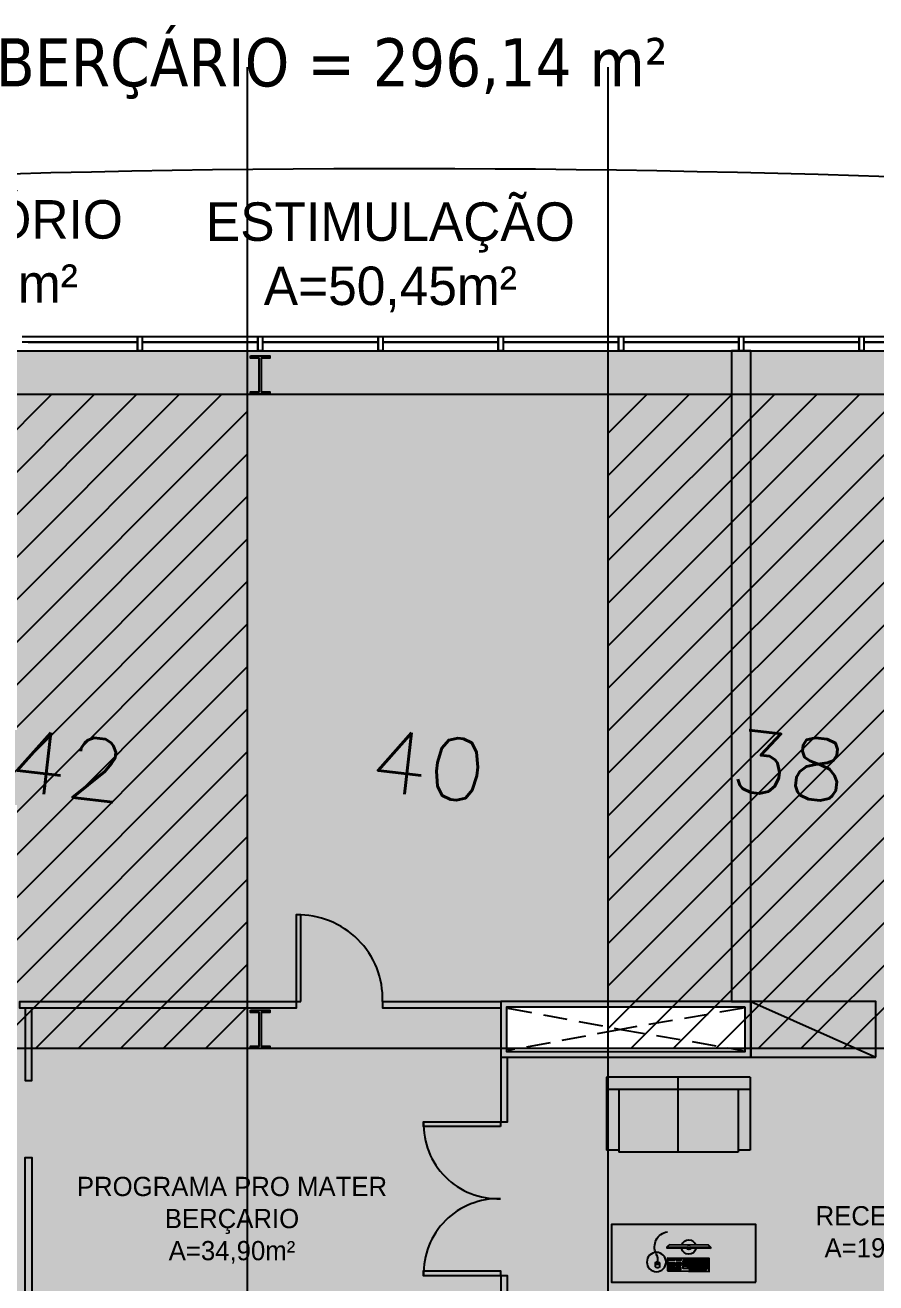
# Model space of a CAD drawing. Header units: millimetres. Extents: x -3 to 87.1, y -29 to 24.
# Drawn here: x 5.23 to 14.08, y 10.93 to 24 of the extents above; entities that cross this region are included whole.
import ezdxf
from ezdxf.enums import TextEntityAlignment as Align

# ---------------------------------------------------------------- set-up
doc = ezdxf.new("R2010")
doc.units = ezdxf.units.MM
doc.linetypes.add('HIDDEN', pattern=[0.375, 0.25, -0.125])
for name, color, linetype in [('AR-AR', 3, 'Continuous'), ('AR-ARMÁRIO', 2, 'Continuous'), ('AR-DIV', 2, 'Continuous'), ('AR-ESQ', 2, 'Continuous'), ('AR-EST', 4, 'Continuous'), ('AR-MOB', 2, 'Continuous'), ('AR-PAR-ALV', 5, 'Continuous'), ('AR-PIS-EXT', 2, 'Continuous'), ('AR-POR', 1, 'Continuous'), ('AR-PRJ', 1, 'HIDDEN'), ('AR-TXT', 2, 'Continuous'), ('MALHA PARA NUMERAÇÃO DE SALAS', 1, 'Continuous')]:
    doc.layers.add(name, color=color, linetype=linetype)
doc.styles.add('1-125', font='stylu.ttf', dxfattribs={"height": 0.2})
doc.styles.add('S20', font='simplex.shx', dxfattribs={"width": 1.1, "height": 0.2})

# ---------------------------------------------------------------- blocks, each defined once
blk = doc.blocks.new('numeracao de salas anexo2')
at = {"layer": 'MALHA PARA NUMERAÇÃO DE SALAS'}
h = blk.add_hatch(dxfattribs=at)
h.set_pattern_fill('ANSI31', color=256, scale=2.5, style=0)
h.set_pattern_definition([(45, (100.34865, 6.72668), (-0.2209709, 0.2209709), [])])
h.paths.add_polyline_path([(78.927, -20.555), (78, -19.715), (73.434, -24.754), (74.361, -25.594), (76.213, -27.272), (77.89, -28.792, -0.024814), (81.404, -22.799), (80.779, -22.233)])
h.paths.add_polyline_path([(79.491, -16.208), (84.057, -11.169), (82.205, -9.491), (81.279, -8.651), (76.713, -13.69)])
h.paths.add_polyline_path([(74.295, -16.358), (73.369, -15.519), (71.516, -13.84), (66.95, -18.879), (68.803, -20.558), (69.729, -21.397)])
h.paths.add_polyline_path([(73.934, -11.172), (78.5, -6.133), (76.423, -4.309), (75.358, -3.429), (71.029, -8.672), (72.014, -9.486)])
h.paths.add_polyline_path([(68.737, -11.448), (67.795, -10.67), (65.863, -9.172), (61.779, -14.609), (63.546, -15.979), (64.408, -16.691)])
h.paths.add_polyline_path([(62.875, -7.046), (61.865, -6.357), (59.804, -5.043), (56.237, -10.833), (58.123, -12.035), (59.047, -12.664)])
h.paths.add_polyline_path([(56.634, -3.201), (55.565, -2.608), (53.391, -1.489), (50.372, -7.582), (52.36, -8.605), (53.338, -9.147)])
h.paths.add_polyline_path([(50.065, 0.055), (48.946, 0.547), (46.679, 1.461), (44.232, -4.883), (46.306, -5.72), (47.33, -6.17)])
h.paths.add_polyline_path([(43.226, 2.693), (42.066, 3.08), (39.725, 3.782), (39.723, 3.782), (37.871, -2.76), (40.013, -3.403), (41.073, -3.757)])
h.paths.add_polyline_path([(36.172, 4.691), (34.985, 4.969), (32.586, 5.454), (31.342, -1.231), (33.533, -1.674), (34.622, -1.929)])
h.paths.add_polyline_path([(28.967, 6.042), (27.755, 6.201), (25.324, 6.463), (24.699, -0.308), (26.922, -0.548), (28.03, -0.702)])
h.paths.add_polyline_path([(21.666, 6.716), (20.444, 6.763), (18, 6.8), (18, 0), (20.236, -0.034), (21.353, -0.086)])
h.paths.add_polyline_path([(14.25, 6.8), (10.5, 6.8), (10.5, 0), (14.25, 0)])
h.paths.add_polyline_path([(6.75, 6.8), (3, 6.8), (3, 0), (6.75, 0)])
h.paths.add_polyline_path([(10.5, 10.4), (10.5, 17.2), (6.75, 17.2), (6.75, 10.4)])
h.paths.add_polyline_path([(14.25, 10.4), (15.5, 10.4), (18, 10.4), (18, 17.2), (14.25, 17.2)])
h.paths.add_polyline_path([(26.28, 16.819), (23.524, 17.03), (22.144, 17.094), (21.831, 10.302), (23.107, 10.243), (25.655, 10.048)])
h.paths.add_polyline_path([(33.245, 8.993), (34.489, 15.678), (31.765, 16.142), (30.396, 16.332), (29.461, 9.598), (30.726, 9.422)])
h.paths.add_polyline_path([(38.237, 7.904), (40.703, 7.246), (42.555, 13.789), (39.889, 14.501), (38.544, 14.816), (36.993, 8.196)])
h.paths.add_polyline_path([(45.577, 5.703), (47.975, 4.82), (50.422, 11.165), (47.828, 12.119), (46.517, 12.557), (44.365, 6.107)])
h.paths.add_polyline_path([(54.99, 1.737), (58.01, 7.829), (55.515, 9.019), (54.25, 9.575), (51.514, 3.35), (52.683, 2.836)])
h.paths.add_polyline_path([(68.025, -6.293), (72.108, -0.856), (69.873, 0.769), (68.731, 1.548), (64.902, -4.071), (65.958, -4.791)])
h.paths.add_polyline_path([(76.561, -24.818), (77.711, -24.951), (77.821, -23.997), (76.671, -23.864)], flags=24)
h.paths.add_polyline_path([(78.739, -13.55), (80.222, -13.722), (80.332, -12.768), (78.849, -12.596)], flags=24)
h.paths.add_polyline_path([(69.31, -18.502), (70.761, -18.67), (70.871, -17.716), (69.421, -17.549)], flags=24)
h.paths.add_polyline_path([(73.34, -8.308), (74.791, -8.476), (74.901, -7.522), (73.451, -7.355)], flags=24)
h.paths.add_polyline_path([(64.18, -13.723), (65.597, -13.886), (65.707, -12.933), (64.29, -12.769)], flags=24)
h.paths.add_polyline_path([(58.329, -9.683), (59.646, -9.835), (59.756, -8.882), (58.439, -8.729)], flags=24)
h.paths.add_polyline_path([(52.435, -6.034), (53.752, -6.186), (53.862, -5.232), (52.545, -5.08)], flags=24)
h.paths.add_polyline_path([(46.228, -3.039), (47.379, -3.172), (47.489, -2.219), (46.338, -2.086)], flags=24)
h.paths.add_polyline_path([(39.693, -0.644), (41.144, -0.811), (41.254, 0.142), (39.804, 0.31)], flags=24)
h.paths.add_polyline_path([(32.845, 0.986), (34.262, 0.823), (34.372, 1.776), (32.955, 1.94)], flags=24)
h.paths.add_polyline_path([(26.091, 2.326), (27.541, 2.159), (27.652, 3.112), (26.201, 3.28)], flags=24)
h.paths.add_polyline_path([(19.093, 2.686), (20.543, 2.518), (20.654, 3.472), (19.203, 3.64)], flags=24)
h.paths.add_polyline_path([(11.748, 2.729), (12.898, 2.596), (13.008, 3.55), (11.858, 3.683)], flags=24)
h.paths.add_polyline_path([(4.098, 2.746), (5.548, 2.579), (5.658, 3.532), (4.208, 3.7)], flags=24)
h.paths.add_polyline_path([(7.848, 12.946), (9.298, 12.779), (9.408, 13.732), (7.958, 13.9)], flags=24)
h.paths.add_polyline_path([(15.348, 12.946), (16.798, 12.779), (16.908, 13.732), (15.458, 13.9)], flags=24)
h.paths.add_polyline_path([(23.065, 12.526), (24.549, 12.355), (24.659, 13.308), (23.175, 13.48)], flags=24)
h.paths.add_polyline_path([(31.093, 11.335), (32.543, 11.168), (32.653, 12.121), (31.203, 12.289)], flags=24)
h.paths.add_polyline_path([(38.744, 9.676), (40.161, 9.513), (40.271, 10.466), (38.855, 10.63)], flags=24)
h.paths.add_polyline_path([(46.236, 7.202), (47.686, 7.035), (47.796, 7.988), (46.346, 8.156)], flags=24)
h.paths.add_polyline_path([(53.388, 4.184), (54.705, 4.031), (54.815, 4.985), (53.498, 5.137)], flags=24)
h.paths.add_polyline_path([(67.164, -3.639), (68.481, -3.791), (68.591, -2.837), (67.274, -2.685)], flags=24)
for p, q in [((10.5, -3.4), (10.5, 20.6)), ((14.25, -3.4), (14.25, 20.6))]:
    blk.add_line(p, q, dxfattribs=at)
for points in [[(0, 17.2), (18, 17.2), (20.763, 17.158), (23.524, 17.03), (26.28, 16.819), (29.027, 16.523), (31.765, 16.142), (34.489, 15.678), (37.203, 15.13), (39.889, 14.501), (42.555, 13.789), (45.207, 12.994), (47.828, 12.119), (50.422, 11.165), (52.985, 10.131), (55.515, 9.019), (58.01, 7.829), (60.467, 6.564)], [(59.496, -0.672), (57.262, 0.567), (54.99, 1.737), (52.683, 2.836), (50.344, 3.864), (47.975, 4.82), (45.577, 5.703), (43.153, 6.512), (40.706, 7.246), (38.237, 7.904), (35.754, 8.486), (35.754, 8.486), (33.245, 8.993), (30.726, 9.422), (28.195, 9.774), (25.655, 10.048), (23.107, 10.243), (20.555, 10.361), (18, 10.4), (15.5, 10.4), (13, 10.4), (10.5, 10.4), (0, 10.4)]]:
    blk.add_lwpolyline(points, dxfattribs=at)
at = {"layer": 'MALHA PARA NUMERAÇÃO DE SALAS', "color": 2, "style": 'S20', "width": 1.1}
for s, p in [('42', (8.591, 13.021)), ('40', (12.341, 13.021)), ('38', (16.091, 13.021))]:
    blk.add_text(s, height=0.64, rotation=353.41, dxfattribs=at).set_placement(p, align=Align.CENTER)
blk = doc.blocks.new('A$C009E3A51')
blk.add_blockref('numeracao de salas anexo2', (-3.157, 0.008))
blk = doc.blocks.new('frde3421')
at = {"color": 2}
for p, q in [((92.943, 141.946), (92.969, 141.946)), ((92.943, 141.93), (92.969, 141.93)), ((92.969, 141.93), (92.943, 141.93)), ((92.969, 141.917), (92.969, 141.96)), ((92.786, 141.84), (92.765, 141.819)), ((92.765, 141.411), (92.765, 141.819)), ((92.786, 141.39), (92.765, 141.411))]:
    blk.add_line(p, q, dxfattribs=at)
at = {"color": 252}
for p, q in [((92.913, 141.819), (92.913, 141.762)), ((92.923, 141.821), (92.914, 141.821)), ((92.924, 141.762), (92.924, 141.819)), ((92.914, 141.761), (92.923, 141.761)), ((92.98, 141.668), (92.98, 141.627)), ((93.007, 141.67), (92.982, 141.67)), ((93.009, 141.627), (93.009, 141.668)), ((93.012, 141.704), (93.012, 141.699)), ((93.024, 141.704), (93.024, 141.699)), ((92.982, 141.625), (93.007, 141.625)), ((93.002, 141.606), (93.007, 141.606)), ((93.012, 141.604), (93.012, 141.435)), ((93.013, 141.606), (93.023, 141.606)), ((93.024, 141.604), (93.024, 141.435)), ((93.002, 141.433), (93.007, 141.433)), ((93.013, 141.433), (93.023, 141.433))]:
    blk.add_line(p, q, dxfattribs=at)
at = {"color": 2}
blk.add_lwpolyline([(93.003, 141.948, 0.414214), (92.99, 141.96), (92.956, 141.96, 0.414214), (92.943, 141.948), (92.943, 141.929, 0.414214), (92.956, 141.917), (92.99, 141.917, 0.414214), (93.003, 141.929)], format="xyb", close=True, dxfattribs=at)
at = {"color": 1}
blk.add_lwpolyline([(92.798, 141.39), (92.798, 141.84), (92.786, 141.84), (92.786, 141.39)], close=True, dxfattribs=at)
at = {"color": 2}
blk.add_lwpolyline([(93.036, 141.835), (93.036, 141.402), (92.904, 141.402), (92.904, 141.835)], close=True, dxfattribs=at)
at = {"color": 252}
for points in [[(92.95, 141.808), (92.958, 141.808, 0.414214), (92.96, 141.81), (92.96, 141.819, 0.414214), (92.958, 141.821), (92.95, 141.821, 0.414214), (92.948, 141.819), (92.948, 141.81, 0.414214)], [(92.95, 141.792), (92.958, 141.792, 0.414214), (92.96, 141.794), (92.96, 141.803, 0.414214), (92.958, 141.805), (92.95, 141.805, 0.414214), (92.948, 141.803), (92.948, 141.794, 0.414214)], [(92.966, 141.808), (92.974, 141.808, 0.414214), (92.976, 141.81), (92.976, 141.819, 0.414214), (92.974, 141.821), (92.966, 141.821, 0.414214), (92.964, 141.819), (92.964, 141.81, 0.414214)], [(92.966, 141.792), (92.974, 141.792, 0.414214), (92.976, 141.794), (92.976, 141.803, 0.414214), (92.974, 141.805), (92.966, 141.805, 0.414214), (92.964, 141.803), (92.964, 141.794, 0.414214)], [(92.982, 141.808), (92.99, 141.808, 0.414214), (92.992, 141.81), (92.992, 141.819, 0.414214), (92.99, 141.821), (92.982, 141.821, 0.414214), (92.98, 141.819), (92.98, 141.81, 0.414214)], [(92.982, 141.792), (92.99, 141.792, 0.414214), (92.992, 141.794), (92.992, 141.803, 0.414214), (92.99, 141.805), (92.982, 141.805, 0.414214), (92.98, 141.803), (92.98, 141.794, 0.414214)], [(92.998, 141.808), (93.006, 141.808, 0.414214), (93.008, 141.81), (93.008, 141.819, 0.414214), (93.006, 141.821), (92.998, 141.821, 0.414214), (92.996, 141.819), (92.996, 141.81, 0.414214)], [(92.998, 141.792), (93.006, 141.792, 0.414214), (93.008, 141.794), (93.008, 141.803, 0.414214), (93.006, 141.805), (92.998, 141.805, 0.414214), (92.996, 141.803), (92.996, 141.794, 0.414214)], [(93.014, 141.808), (93.022, 141.808, 0.414214), (93.024, 141.81), (93.024, 141.819, 0.414214), (93.022, 141.821), (93.014, 141.821, 0.414214), (93.012, 141.819), (93.012, 141.81, 0.414214)], [(93.014, 141.792), (93.022, 141.792, 0.414214), (93.024, 141.794), (93.024, 141.803, 0.414214), (93.022, 141.805), (93.014, 141.805, 0.414214), (93.012, 141.803), (93.012, 141.794, 0.414214)], [(92.914, 141.729), (92.923, 141.729, 0.414214), (92.925, 141.73), (92.925, 141.739, 0.414214), (92.923, 141.741), (92.914, 141.741, 0.414214), (92.913, 141.739), (92.913, 141.73, 0.414214)], [(92.914, 141.713), (92.923, 141.713, 0.414214), (92.925, 141.714), (92.925, 141.723, 0.414214), (92.923, 141.725), (92.914, 141.725, 0.414214), (92.913, 141.723), (92.913, 141.714, 0.414214)], [(92.914, 141.697), (92.923, 141.697, 0.414214), (92.925, 141.698), (92.925, 141.707, 0.414214), (92.923, 141.709), (92.914, 141.709, 0.414214), (92.913, 141.707), (92.913, 141.698, 0.414214)], [(92.915, 141.657), (92.923, 141.657, 0.414214), (92.925, 141.659), (92.925, 141.667, 0.414214), (92.923, 141.669), (92.915, 141.669, 0.414214), (92.913, 141.667), (92.913, 141.659, 0.414214)], [(92.934, 141.657), (92.943, 141.657, 0.414214), (92.944, 141.659), (92.944, 141.668, 0.414214), (92.943, 141.67), (92.934, 141.67, 0.414214), (92.932, 141.668), (92.932, 141.659, 0.414214)], [(92.949, 141.729), (92.958, 141.729, 0.414214), (92.96, 141.731), (92.96, 141.739, 0.414214), (92.958, 141.741), (92.949, 141.741, 0.414214), (92.947, 141.739), (92.947, 141.731, 0.414214)], [(92.949, 141.713), (92.958, 141.713, 0.414214), (92.96, 141.715), (92.96, 141.723, 0.414214), (92.958, 141.725), (92.949, 141.725, 0.414214), (92.947, 141.723), (92.947, 141.715, 0.414214)], [(92.949, 141.697), (92.958, 141.697, 0.414214), (92.96, 141.699), (92.96, 141.707, 0.414214), (92.958, 141.709), (92.949, 141.709, 0.414214), (92.947, 141.707), (92.947, 141.699, 0.414214)], [(92.95, 141.776), (92.958, 141.776, 0.414214), (92.96, 141.778), (92.96, 141.787, 0.414214), (92.958, 141.789), (92.95, 141.789, 0.414214), (92.948, 141.787), (92.948, 141.778, 0.414214)], [(92.95, 141.76), (92.958, 141.76, 0.414214), (92.96, 141.762), (92.96, 141.771, 0.414214), (92.958, 141.773), (92.95, 141.773, 0.414214), (92.948, 141.771), (92.948, 141.762, 0.414214)], [(92.95, 141.657), (92.959, 141.657, 0.414214), (92.96, 141.659), (92.96, 141.668, 0.414214), (92.959, 141.67), (92.95, 141.67, 0.414214), (92.948, 141.668), (92.948, 141.659, 0.414214)], [(92.966, 141.776), (92.974, 141.776, 0.414214), (92.976, 141.778), (92.976, 141.787, 0.414214), (92.974, 141.789), (92.966, 141.789, 0.414214), (92.964, 141.787), (92.964, 141.778, 0.414214)], [(92.966, 141.76), (92.974, 141.76, 0.414214), (92.976, 141.762), (92.976, 141.771, 0.414214), (92.974, 141.773), (92.966, 141.773, 0.414214), (92.964, 141.771), (92.964, 141.762, 0.414214)], [(92.966, 141.657), (92.975, 141.657, 0.414214), (92.976, 141.659), (92.976, 141.668, 0.414214), (92.975, 141.67), (92.966, 141.67, 0.414214), (92.964, 141.668), (92.964, 141.659, 0.414214)], [(92.969, 141.729), (92.978, 141.729, 0.414214), (92.98, 141.731), (92.98, 141.74, 0.414214), (92.978, 141.742), (92.969, 141.742, 0.414214), (92.967, 141.74), (92.967, 141.731, 0.414214)], [(92.969, 141.713), (92.978, 141.713, 0.414214), (92.98, 141.715), (92.98, 141.724, 0.414214), (92.978, 141.726), (92.969, 141.726, 0.414214), (92.967, 141.724), (92.967, 141.715, 0.414214)], [(92.969, 141.697), (92.978, 141.697, 0.414214), (92.98, 141.699), (92.98, 141.708, 0.414214), (92.978, 141.71), (92.969, 141.71, 0.414214), (92.967, 141.708), (92.967, 141.699, 0.414214)], [(92.982, 141.776), (92.99, 141.776, 0.414214), (92.992, 141.778), (92.992, 141.787, 0.414214), (92.99, 141.789), (92.982, 141.789, 0.414214), (92.98, 141.787), (92.98, 141.778, 0.414214)], [(92.982, 141.76), (92.99, 141.76, 0.414214), (92.992, 141.762), (92.992, 141.771, 0.414214), (92.99, 141.773), (92.982, 141.773, 0.414214), (92.98, 141.771), (92.98, 141.762, 0.414214)], [(92.998, 141.776), (93.006, 141.776, 0.414214), (93.008, 141.778), (93.008, 141.787, 0.414214), (93.006, 141.789), (92.998, 141.789, 0.414214), (92.996, 141.787), (92.996, 141.778, 0.414214)], [(92.998, 141.76), (93.006, 141.76, 0.414214), (93.008, 141.762), (93.008, 141.771, 0.414214), (93.006, 141.773), (92.998, 141.773, 0.414214), (92.996, 141.771), (92.996, 141.762, 0.414214)], [(92.998, 141.73), (93.006, 141.73, 0.414214), (93.008, 141.731), (93.008, 141.74, 0.414214), (93.006, 141.742), (92.998, 141.742, 0.414214), (92.996, 141.74), (92.996, 141.731, 0.414214)], [(92.998, 141.714), (93.006, 141.714, 0.414214), (93.008, 141.715), (93.008, 141.724, 0.414214), (93.006, 141.726), (92.998, 141.726, 0.414214), (92.996, 141.724), (92.996, 141.715, 0.414214)], [(92.998, 141.698), (93.006, 141.698, 0.414214), (93.008, 141.699), (93.008, 141.708, 0.414214), (93.006, 141.71), (92.998, 141.71, 0.414214), (92.996, 141.708), (92.996, 141.699, 0.414214)], [(93.014, 141.776), (93.022, 141.776, 0.414214), (93.024, 141.778), (93.024, 141.787, 0.414214), (93.022, 141.789), (93.014, 141.789, 0.414214), (93.012, 141.787), (93.012, 141.778, 0.414214)], [(93.014, 141.76), (93.022, 141.76, 0.414214), (93.024, 141.762), (93.024, 141.771, 0.414214), (93.022, 141.773), (93.014, 141.773, 0.414214), (93.012, 141.771), (93.012, 141.762, 0.414214)], [(93.014, 141.73), (93.022, 141.73, 0.414214), (93.024, 141.731), (93.024, 141.74, 0.414214), (93.022, 141.742), (93.014, 141.742, 0.414214), (93.012, 141.74), (93.012, 141.731, 0.414214)], [(93.014, 141.714), (93.022, 141.714, 0.414214), (93.024, 141.715), (93.024, 141.724, 0.414214), (93.022, 141.726), (93.014, 141.726, 0.414214), (93.012, 141.724), (93.012, 141.715, 0.414214)], [(93.014, 141.698), (93.022, 141.698, 0.414214), (93.024, 141.699), (93.024, 141.708, 0.414214), (93.022, 141.71), (93.014, 141.71, 0.414214), (93.012, 141.708), (93.012, 141.699, 0.414214)], [(92.915, 141.641), (92.923, 141.641, 0.414214), (92.925, 141.643), (92.925, 141.651, 0.414214), (92.923, 141.653), (92.915, 141.653, 0.414214), (92.913, 141.651), (92.913, 141.643, 0.414214)], [(92.915, 141.625), (92.923, 141.625, 0.414214), (92.925, 141.627), (92.925, 141.635, 0.414214), (92.923, 141.637), (92.915, 141.637, 0.414214), (92.913, 141.635), (92.913, 141.627, 0.414214)], [(92.915, 141.609), (92.923, 141.609, 0.414214), (92.925, 141.611), (92.925, 141.619, 0.414214), (92.923, 141.621), (92.915, 141.621, 0.414214), (92.913, 141.619), (92.913, 141.611, 0.414214)], [(92.915, 141.593), (92.923, 141.593, 0.414214), (92.925, 141.595), (92.925, 141.603, 0.414214), (92.923, 141.605), (92.915, 141.605, 0.414214), (92.913, 141.603), (92.913, 141.595, 0.414214)], [(92.915, 141.577), (92.923, 141.577, 0.414214), (92.925, 141.579), (92.925, 141.587, 0.414214), (92.923, 141.589), (92.915, 141.589, 0.414214), (92.913, 141.587), (92.913, 141.579, 0.414214)], [(92.915, 141.561), (92.923, 141.561, 0.414214), (92.925, 141.563), (92.925, 141.571, 0.414214), (92.923, 141.573), (92.915, 141.573, 0.414214), (92.913, 141.571), (92.913, 141.563, 0.414214)], [(92.915, 141.545), (92.923, 141.545, 0.414214), (92.925, 141.547), (92.925, 141.555, 0.414214), (92.923, 141.557), (92.915, 141.557, 0.414214), (92.913, 141.555), (92.913, 141.547, 0.414214)], [(92.915, 141.529), (92.923, 141.529, 0.414214), (92.925, 141.531), (92.925, 141.539, 0.414214), (92.923, 141.541), (92.915, 141.541, 0.414214), (92.913, 141.539), (92.913, 141.531, 0.414214)], [(92.934, 141.641), (92.943, 141.641, 0.414214), (92.944, 141.643), (92.944, 141.652, 0.414214), (92.943, 141.654), (92.934, 141.654, 0.414214), (92.932, 141.652), (92.932, 141.643, 0.414214)], [(92.934, 141.625), (92.943, 141.625, 0.414214), (92.944, 141.627), (92.944, 141.636, 0.414214), (92.943, 141.638), (92.934, 141.638, 0.414214), (92.932, 141.636), (92.932, 141.627, 0.414214)], [(92.934, 141.609), (92.943, 141.609, 0.414214), (92.944, 141.611), (92.944, 141.62, 0.414214), (92.943, 141.622), (92.934, 141.622, 0.414214), (92.932, 141.62), (92.932, 141.611, 0.414214)], [(92.934, 141.593), (92.943, 141.593, 0.414214), (92.944, 141.595), (92.944, 141.604, 0.414214), (92.943, 141.606), (92.934, 141.606, 0.414214), (92.932, 141.604), (92.932, 141.595, 0.414214)], [(92.934, 141.577), (92.943, 141.577, 0.414214), (92.944, 141.579), (92.944, 141.588, 0.414214), (92.943, 141.59), (92.934, 141.59, 0.414214), (92.932, 141.588), (92.932, 141.579, 0.414214)], [(92.934, 141.561), (92.943, 141.561, 0.414214), (92.944, 141.563), (92.944, 141.572, 0.414214), (92.943, 141.574), (92.934, 141.574, 0.414214), (92.932, 141.572), (92.932, 141.563, 0.414214)], [(92.934, 141.545), (92.943, 141.545, 0.414214), (92.944, 141.547), (92.944, 141.556, 0.414214), (92.943, 141.558), (92.934, 141.558, 0.414214), (92.932, 141.556), (92.932, 141.547, 0.414214)], [(92.934, 141.529), (92.943, 141.529, 0.414214), (92.944, 141.531), (92.944, 141.54, 0.414214), (92.943, 141.542), (92.934, 141.542, 0.414214), (92.932, 141.54), (92.932, 141.531, 0.414214)], [(92.95, 141.641), (92.959, 141.641, 0.414214), (92.96, 141.643), (92.96, 141.652, 0.414214), (92.959, 141.654), (92.95, 141.654, 0.414214), (92.948, 141.652), (92.948, 141.643, 0.414214)], [(92.95, 141.625), (92.959, 141.625, 0.414214), (92.96, 141.627), (92.96, 141.636, 0.414214), (92.959, 141.638), (92.95, 141.638, 0.414214), (92.948, 141.636), (92.948, 141.627, 0.414214)], [(92.95, 141.609), (92.959, 141.609, 0.414214), (92.96, 141.611), (92.96, 141.62, 0.414214), (92.959, 141.622), (92.95, 141.622, 0.414214), (92.948, 141.62), (92.948, 141.611, 0.414214)], [(92.95, 141.593), (92.959, 141.593, 0.414214), (92.96, 141.595), (92.96, 141.604, 0.414214), (92.959, 141.606), (92.95, 141.606, 0.414214), (92.948, 141.604), (92.948, 141.595, 0.414214)], [(92.95, 141.577), (92.959, 141.577, 0.414214), (92.96, 141.579), (92.96, 141.588, 0.414214), (92.959, 141.59), (92.95, 141.59, 0.414214), (92.948, 141.588), (92.948, 141.579, 0.414214)], [(92.95, 141.561), (92.959, 141.561, 0.414214), (92.96, 141.563), (92.96, 141.572, 0.414214), (92.959, 141.574), (92.95, 141.574, 0.414214), (92.948, 141.572), (92.948, 141.563, 0.414214)], [(92.95, 141.545), (92.959, 141.545, 0.414214), (92.96, 141.547), (92.96, 141.556, 0.414214), (92.959, 141.558), (92.95, 141.558, 0.414214), (92.948, 141.556), (92.948, 141.547, 0.414214)], [(92.95, 141.529), (92.959, 141.529, 0.414214), (92.96, 141.531), (92.96, 141.54, 0.414214), (92.959, 141.542), (92.95, 141.542, 0.414214), (92.948, 141.54), (92.948, 141.531, 0.414214)], [(92.966, 141.641), (92.975, 141.641, 0.414214), (92.976, 141.643), (92.976, 141.652, 0.414214), (92.975, 141.654), (92.966, 141.654, 0.414214), (92.964, 141.652), (92.964, 141.643, 0.414214)], [(92.966, 141.625), (92.975, 141.625, 0.414214), (92.976, 141.627), (92.976, 141.636, 0.414214), (92.975, 141.638), (92.966, 141.638, 0.414214), (92.964, 141.636), (92.964, 141.627, 0.414214)], [(92.966, 141.609), (92.975, 141.609, 0.414214), (92.976, 141.611), (92.976, 141.62, 0.414214), (92.975, 141.622), (92.966, 141.622, 0.414214), (92.964, 141.62), (92.964, 141.611, 0.414214)], [(92.966, 141.593), (92.975, 141.593, 0.414214), (92.976, 141.595), (92.976, 141.604, 0.414214), (92.975, 141.606), (92.966, 141.606, 0.414214), (92.964, 141.604), (92.964, 141.595, 0.414214)], [(92.966, 141.577), (92.975, 141.577, 0.414214), (92.976, 141.579), (92.976, 141.588, 0.414214), (92.975, 141.59), (92.966, 141.59, 0.414214), (92.964, 141.588), (92.964, 141.579, 0.414214)], [(92.966, 141.561), (92.975, 141.561, 0.414214), (92.976, 141.563), (92.976, 141.572, 0.414214), (92.975, 141.574), (92.966, 141.574, 0.414214), (92.964, 141.572), (92.964, 141.563, 0.414214)], [(92.966, 141.545), (92.975, 141.545, 0.414214), (92.976, 141.547), (92.976, 141.556, 0.414214), (92.975, 141.558), (92.966, 141.558, 0.414214), (92.964, 141.556), (92.964, 141.547, 0.414214)], [(92.966, 141.529), (92.975, 141.529, 0.414214), (92.976, 141.531), (92.976, 141.54, 0.414214), (92.975, 141.542), (92.966, 141.542, 0.414214), (92.964, 141.54), (92.964, 141.531, 0.414214)], [(92.982, 141.609), (92.991, 141.609, 0.414214), (92.992, 141.611), (92.992, 141.62, 0.414214), (92.991, 141.622), (92.982, 141.622, 0.414214), (92.98, 141.62), (92.98, 141.611, 0.414214)], [(92.982, 141.593), (92.991, 141.593, 0.414214), (92.992, 141.595), (92.992, 141.604, 0.414214), (92.991, 141.606), (92.982, 141.606, 0.414214), (92.98, 141.604), (92.98, 141.595, 0.414214)], [(92.982, 141.577), (92.991, 141.577, 0.414214), (92.992, 141.579), (92.992, 141.588, 0.414214), (92.991, 141.59), (92.982, 141.59, 0.414214), (92.98, 141.588), (92.98, 141.579, 0.414214)], [(92.982, 141.561), (92.991, 141.561, 0.414214), (92.992, 141.563), (92.992, 141.572, 0.414214), (92.991, 141.574), (92.982, 141.574, 0.414214), (92.98, 141.572), (92.98, 141.563, 0.414214)], [(92.982, 141.545), (92.991, 141.545, 0.414214), (92.992, 141.547), (92.992, 141.556, 0.414214), (92.991, 141.558), (92.982, 141.558, 0.414214), (92.98, 141.556), (92.98, 141.547, 0.414214)], [(92.982, 141.529), (92.991, 141.529, 0.414214), (92.992, 141.531), (92.992, 141.54, 0.414214), (92.991, 141.542), (92.982, 141.542, 0.414214), (92.98, 141.54), (92.98, 141.531, 0.414214)], [(92.998, 141.609), (93.007, 141.609, 0.414214), (93.008, 141.611), (93.008, 141.62, 0.414214), (93.007, 141.622), (92.998, 141.622, 0.414214), (92.996, 141.62), (92.996, 141.611, 0.414214)], [(92.998, 141.593), (93.007, 141.593, 0.414214), (93.008, 141.595), (93.008, 141.604, 0.414214), (93.007, 141.606), (92.998, 141.606, 0.414214), (92.996, 141.604), (92.996, 141.595, 0.414214)], [(92.998, 141.577), (93.007, 141.577, 0.414214), (93.008, 141.579), (93.008, 141.588, 0.414214), (93.007, 141.59), (92.998, 141.59, 0.414214), (92.996, 141.588), (92.996, 141.579, 0.414214)], [(92.998, 141.561), (93.007, 141.561, 0.414214), (93.008, 141.563), (93.008, 141.572, 0.414214), (93.007, 141.574), (92.998, 141.574, 0.414214), (92.996, 141.572), (92.996, 141.563, 0.414214)], [(92.998, 141.545), (93.007, 141.545, 0.414214), (93.008, 141.547), (93.008, 141.556, 0.414214), (93.007, 141.558), (92.998, 141.558, 0.414214), (92.996, 141.556), (92.996, 141.547, 0.414214)], [(92.998, 141.529), (93.007, 141.529, 0.414214), (93.008, 141.531), (93.008, 141.54, 0.414214), (93.007, 141.542), (92.998, 141.542, 0.414214), (92.996, 141.54), (92.996, 141.531, 0.414214)], [(92.915, 141.513), (92.923, 141.513, 0.414214), (92.925, 141.515), (92.925, 141.523, 0.414214), (92.923, 141.525), (92.915, 141.525, 0.414214), (92.913, 141.523), (92.913, 141.515, 0.414214)], [(92.915, 141.497), (92.923, 141.497, 0.414214), (92.925, 141.499), (92.925, 141.507, 0.414214), (92.923, 141.509), (92.915, 141.509, 0.414214), (92.913, 141.507), (92.913, 141.499, 0.414214)], [(92.915, 141.481), (92.923, 141.481, 0.414214), (92.925, 141.483), (92.925, 141.491, 0.414214), (92.923, 141.493), (92.915, 141.493, 0.414214), (92.913, 141.491), (92.913, 141.483, 0.414214)], [(92.915, 141.465), (92.923, 141.465, 0.414214), (92.925, 141.467), (92.925, 141.475, 0.414214), (92.923, 141.477), (92.915, 141.477, 0.414214), (92.913, 141.475), (92.913, 141.467, 0.414214)], [(92.915, 141.449), (92.923, 141.449, 0.414214), (92.925, 141.451), (92.925, 141.459, 0.414214), (92.923, 141.461), (92.915, 141.461, 0.414214), (92.913, 141.459), (92.913, 141.451, 0.414214)], [(92.915, 141.433), (92.923, 141.433, 0.414214), (92.925, 141.435), (92.925, 141.443, 0.414214), (92.923, 141.445), (92.915, 141.445, 0.414214), (92.913, 141.443), (92.913, 141.435, 0.414214)], [(92.915, 141.417), (92.923, 141.417, 0.414214), (92.925, 141.419), (92.925, 141.427, 0.414214), (92.923, 141.429), (92.915, 141.429, 0.414214), (92.913, 141.427), (92.913, 141.419, 0.414214)], [(92.934, 141.513), (92.943, 141.513, 0.414214), (92.944, 141.515), (92.944, 141.524, 0.414214), (92.943, 141.526), (92.934, 141.526, 0.414214), (92.932, 141.524), (92.932, 141.515, 0.414214)], [(92.934, 141.497), (92.943, 141.497, 0.414214), (92.944, 141.499), (92.944, 141.508, 0.414214), (92.943, 141.51), (92.934, 141.51, 0.414214), (92.932, 141.508), (92.932, 141.499, 0.414214)], [(92.934, 141.481), (92.943, 141.481, 0.414214), (92.944, 141.483), (92.944, 141.492, 0.414214), (92.943, 141.494), (92.934, 141.494, 0.414214), (92.932, 141.492), (92.932, 141.483, 0.414214)], [(92.934, 141.465), (92.943, 141.465, 0.414214), (92.944, 141.467), (92.944, 141.476, 0.414214), (92.943, 141.478), (92.934, 141.478, 0.414214), (92.932, 141.476), (92.932, 141.467, 0.414214)], [(92.934, 141.449), (92.943, 141.449, 0.414214), (92.944, 141.451), (92.944, 141.46, 0.414214), (92.943, 141.462), (92.934, 141.462, 0.414214), (92.932, 141.46), (92.932, 141.451, 0.414214)], [(92.934, 141.433), (92.943, 141.433, 0.414214), (92.944, 141.435), (92.944, 141.444, 0.414214), (92.943, 141.446), (92.934, 141.446, 0.414214), (92.932, 141.444), (92.932, 141.435, 0.414214)], [(92.934, 141.417), (92.943, 141.417, 0.414214), (92.944, 141.419), (92.944, 141.428, 0.414214), (92.943, 141.43), (92.934, 141.43, 0.414214), (92.932, 141.428), (92.932, 141.419, 0.414214)], [(92.95, 141.513), (92.959, 141.513, 0.414214), (92.96, 141.515), (92.96, 141.524, 0.414214), (92.959, 141.526), (92.95, 141.526, 0.414214), (92.948, 141.524), (92.948, 141.515, 0.414214)], [(92.95, 141.497), (92.959, 141.497, 0.414214), (92.96, 141.499), (92.96, 141.508, 0.414214), (92.959, 141.51), (92.95, 141.51, 0.414214), (92.948, 141.508), (92.948, 141.499, 0.414214)], [(92.95, 141.481), (92.959, 141.481, 0.414214), (92.96, 141.483), (92.96, 141.492, 0.414214), (92.959, 141.494), (92.95, 141.494, 0.414214), (92.948, 141.492), (92.948, 141.483, 0.414214)], [(92.95, 141.465), (92.959, 141.465, 0.414214), (92.96, 141.467), (92.96, 141.476, 0.414214), (92.959, 141.478), (92.95, 141.478, 0.414214), (92.948, 141.476), (92.948, 141.467, 0.414214)], [(92.95, 141.449), (92.959, 141.449, 0.414214), (92.96, 141.451), (92.96, 141.46, 0.414214), (92.959, 141.462), (92.95, 141.462, 0.414214), (92.948, 141.46), (92.948, 141.451, 0.414214)], [(92.95, 141.433), (92.959, 141.433, 0.414214), (92.96, 141.435), (92.96, 141.444, 0.414214), (92.959, 141.446), (92.95, 141.446, 0.414214), (92.948, 141.444), (92.948, 141.435, 0.414214)], [(92.95, 141.417), (92.959, 141.417, 0.414214), (92.96, 141.419), (92.96, 141.428, 0.414214), (92.959, 141.43), (92.95, 141.43, 0.414214), (92.948, 141.428), (92.948, 141.419, 0.414214)], [(92.966, 141.513), (92.975, 141.513, 0.414214), (92.976, 141.515), (92.976, 141.524, 0.414214), (92.975, 141.526), (92.966, 141.526, 0.414214), (92.964, 141.524), (92.964, 141.515, 0.414214)], [(92.966, 141.497), (92.975, 141.497, 0.414214), (92.976, 141.499), (92.976, 141.508, 0.414214), (92.975, 141.51), (92.966, 141.51, 0.414214), (92.964, 141.508), (92.964, 141.499, 0.414214)], [(92.966, 141.481), (92.975, 141.481, 0.414214), (92.976, 141.483), (92.976, 141.492, 0.414214), (92.975, 141.494), (92.966, 141.494, 0.414214), (92.964, 141.492), (92.964, 141.483, 0.414214)], [(92.966, 141.465), (92.975, 141.465, 0.414214), (92.976, 141.467), (92.976, 141.476, 0.414214), (92.975, 141.478), (92.966, 141.478, 0.414214), (92.964, 141.476), (92.964, 141.467, 0.414214)], [(92.966, 141.449), (92.975, 141.449, 0.414214), (92.976, 141.451), (92.976, 141.46, 0.414214), (92.975, 141.462), (92.966, 141.462, 0.414214), (92.964, 141.46), (92.964, 141.451, 0.414214)], [(92.966, 141.433), (92.975, 141.433, 0.414214), (92.976, 141.435), (92.976, 141.444, 0.414214), (92.975, 141.446), (92.966, 141.446, 0.414214), (92.964, 141.444), (92.964, 141.435, 0.414214)], [(92.966, 141.417), (92.975, 141.417, 0.414214), (92.976, 141.419), (92.976, 141.428, 0.414214), (92.975, 141.43), (92.966, 141.43, 0.414214), (92.964, 141.428), (92.964, 141.419, 0.414214)], [(92.982, 141.513), (92.991, 141.513, 0.414214), (92.992, 141.515), (92.992, 141.524, 0.414214), (92.991, 141.526), (92.982, 141.526, 0.414214), (92.98, 141.524), (92.98, 141.515, 0.414214)], [(92.982, 141.497), (92.991, 141.497, 0.414214), (92.992, 141.499), (92.992, 141.508, 0.414214), (92.991, 141.51), (92.982, 141.51, 0.414214), (92.98, 141.508), (92.98, 141.499, 0.414214)], [(92.982, 141.481), (92.991, 141.481, 0.414214), (92.992, 141.483), (92.992, 141.492, 0.414214), (92.991, 141.494), (92.982, 141.494, 0.414214), (92.98, 141.492), (92.98, 141.483, 0.414214)], [(92.982, 141.465), (92.991, 141.465, 0.414214), (92.992, 141.467), (92.992, 141.476, 0.414214), (92.991, 141.478), (92.982, 141.478, 0.414214), (92.98, 141.476), (92.98, 141.467, 0.414214)], [(92.982, 141.449), (92.991, 141.449, 0.414214), (92.992, 141.451), (92.992, 141.46, 0.414214), (92.991, 141.462), (92.982, 141.462, 0.414214), (92.98, 141.46), (92.98, 141.451, 0.414214)], [(92.982, 141.433), (92.991, 141.433, 0.414214), (92.992, 141.435), (92.992, 141.444, 0.414214), (92.991, 141.446), (92.982, 141.446, 0.414214), (92.98, 141.444), (92.98, 141.435, 0.414214)], [(92.982, 141.417), (92.991, 141.417, 0.414214), (92.992, 141.419), (92.992, 141.428, 0.414214), (92.991, 141.43), (92.982, 141.43, 0.414214), (92.98, 141.428), (92.98, 141.419, 0.414214)], [(92.998, 141.513), (93.007, 141.513, 0.414214), (93.008, 141.515), (93.008, 141.524, 0.414214), (93.007, 141.526), (92.998, 141.526, 0.414214), (92.996, 141.524), (92.996, 141.515, 0.414214)], [(92.998, 141.497), (93.007, 141.497, 0.414214), (93.008, 141.499), (93.008, 141.508, 0.414214), (93.007, 141.51), (92.998, 141.51, 0.414214), (92.996, 141.508), (92.996, 141.499, 0.414214)], [(92.998, 141.481), (93.007, 141.481, 0.414214), (93.008, 141.483), (93.008, 141.492, 0.414214), (93.007, 141.494), (92.998, 141.494, 0.414214), (92.996, 141.492), (92.996, 141.483, 0.414214)], [(92.998, 141.465), (93.007, 141.465, 0.414214), (93.008, 141.467), (93.008, 141.476, 0.414214), (93.007, 141.478), (92.998, 141.478, 0.414214), (92.996, 141.476), (92.996, 141.467, 0.414214)], [(92.998, 141.449), (93.007, 141.449, 0.414214), (93.008, 141.451), (93.008, 141.46, 0.414214), (93.007, 141.462), (92.998, 141.462, 0.414214), (92.996, 141.46), (92.996, 141.451, 0.414214)], [(92.998, 141.433), (93.007, 141.433, 0.414214), (93.008, 141.435), (93.008, 141.444, 0.414214), (93.007, 141.446), (92.998, 141.446, 0.414214), (92.996, 141.444), (92.996, 141.435, 0.414214)], [(92.998, 141.417), (93.007, 141.417, 0.414214), (93.008, 141.419), (93.008, 141.428, 0.414214), (93.007, 141.43), (92.998, 141.43, 0.414214), (92.996, 141.428), (92.996, 141.419, 0.414214)]]:
    blk.add_lwpolyline(points, format="xyb", close=True, dxfattribs=at)
at = {"color": 1}
blk.add_circle((92.944, 141.949), 0.1, dxfattribs=at)
at = {"color": 2}
for centre, radius, start, end in [((92.787, 141.808), 0.162, 64.57, 169.2723), ((92.922, 142.06), 0.123, 238.3701, 279.9545)]:
    blk.add_arc(centre, radius, start, end, dxfattribs=at)
at = {"color": 252}
for centre, start, end in [((92.914, 141.819), 90, 180), ((92.923, 141.819), 0, 90), ((92.914, 141.762), 180, 270), ((92.923, 141.762), 270, 0), ((92.982, 141.668), 90, 180), ((93.007, 141.668), 0, 90), ((92.982, 141.627), 180, 270), ((93.007, 141.627), 270, 0), ((93.013, 141.604), 90, 180), ((93.023, 141.604), 0, 90), ((93.013, 141.435), 180, 270), ((93.023, 141.435), 270, 0)]:
    blk.add_arc(centre, 0.0016, start, end, dxfattribs=at)
at = {"color": 1}
for radius, start, end in [(0.075, 106.4299, 253.5701), (0.075, 279.5941, 80.4059), (0.025, 148.0519, 211.9481), (0.025, 300, 60)]:
    blk.add_arc((92.786, 141.615), radius, start, end, dxfattribs=at)
blk = doc.blocks.new('sofa 2 lugares')
at = {"color": 2}
for p, q in [((-0.886, 0), (-0.886, -0.9)), ((0.886, 0), (-0.886, 0)), ((0.886, 0), (0.886, -0.9)), ((-0.736, -0.9), (-0.886, -0.9)), ((0.736, -0.925), (-0.736, -0.925)), ((0.886, -0.9), (0.736, -0.9))]:
    blk.add_line(p, q, dxfattribs=at)
at = {"color": 1}
for p, q in [((-0.002, -0.925), (-0.002, 0)), ((0.886, -0.15), (-0.886, -0.15)), ((-0.736, -0.15), (-0.736, -0.925)), ((0.736, -0.15), (0.736, -0.925))]:
    blk.add_line(p, q, dxfattribs=at)

msp = doc.modelspace()

# ---------------------------------------------------------------- hatches: boundary and pattern name
at = {"layer": 'AR-AR', "transparency": 33554687}
h = msp.add_hatch(color=13, dxfattribs=at)
h.dxf.hatch_style = 1
h.paths.add_polyline_path([(16.578, 13.277), (15.077, 13.277), (15.078, 20.167), (15.178, 20.167), (15.178, 20.617), (12.678, 20.617), (10.178, 20.617), (7.678, 20.617), (5.178, 20.617), (2.679, 20.617), (0.303, 20.617), (0.303, 2.917), (11.428, 2.917), (15.178, 2.917), (16.292, 2.908), (17.371, 2.884), (17.372, 2.924), (17.579, 9.641), (16.428, 9.667), (16.428, 10.247), (16.578, 10.257)])
h.paths.add_polyline_path([(5.118, 13.337), (2.738, 13.337), (2.738, 13.797), (5.118, 13.797)], flags=16)
h.paths.add_polyline_path([(5.118, 10.197), (5.118, 9.737), (2.738, 9.737), (2.738, 10.197)], flags=16)
h.paths.add_polyline_path([(10.238, 13.337), (10.238, 13.797), (12.718, 13.797), (12.718, 13.337)], flags=16)
h.paths.add_polyline_path([(10.238, 10.197), (12.618, 10.197), (12.618, 9.737), (10.238, 9.737)], flags=16)

# ---------------------------------------------------------------- linework, layer by layer
msp.add_lwpolyline([(0.303, 20.617), (2.679, 20.617), (5.178, 20.617), (7.678, 20.617), (10.178, 20.617), (12.678, 20.617), (15.178, 20.617), (15.178, 20.167), (15.078, 20.167), (15.077, 13.277), (16.578, 13.277), (16.578, 10.257), (16.428, 10.247), (16.428, 9.667), (17.579, 9.641), (17.372, 2.924), (17.371, 2.884), (16.292, 2.908), (15.178, 2.917), (11.428, 2.917), (0.303, 2.917)], close=True, dxfattribs=at)
at = {"layer": 'AR-ARMÁRIO', "color": 1, "transparency": 33554687}
msp.add_line((12.778, 13.857), (14.078, 13.277), dxfattribs=at)
at = {"layer": 'AR-ARMÁRIO', "transparency": 33554687}
msp.add_lwpolyline([(12.778, 13.857), (10.178, 13.857), (10.178, 13.277), (12.778, 13.277)], close=True, dxfattribs=at)
msp.add_lwpolyline([(14.078, 13.277), (14.078, 13.857), (12.778, 13.857), (12.778, 13.277), (14.078, 13.277)], dxfattribs=at)
at = {"layer": 'AR-ARMÁRIO', "color": 1, "transparency": 33554687}
msp.add_lwpolyline([(12.718, 13.797), (10.238, 13.797), (10.238, 13.337), (12.718, 13.337)], close=True, dxfattribs=at)
at = {"layer": 'AR-DIV', "transparency": 33554687}
for p, q in [((8.888, 20.617), (8.968, 20.617)), ((8.903, 20.617), (8.953, 20.617))]:
    msp.add_line(p, q, dxfattribs=at)
for points in [[(8.053, 13.857), (8.053, 13.787), (5.178, 13.787), (5.178, 13.857), (8.053, 13.857)], [(8.953, 13.857), (10.178, 13.857), (10.178, 13.787), (8.953, 13.787), (8.953, 13.857)], [(5.235, 13.787), (5.236, 13.037), (5.306, 13.037), (5.306, 13.787)], [(10.178, 13.277), (10.178, 12.607), (10.248, 12.607), (10.248, 13.277)], [(5.235, 9.747), (5.235, 12.237), (5.305, 12.237), (5.305, 9.747)], [(10.248, 10.257), (10.248, 11.007), (10.178, 11.007), (10.178, 10.257)]]:
    msp.add_lwpolyline(points, dxfattribs=at)
at = {"layer": 'AR-ESQ', "color": 2, "transparency": 33554687}
for p, q in [((6.403, 20.707), (5.203, 20.707)), ((6.403, 20.767), (6.403, 20.617)), ((6.403, 20.767), (6.453, 20.767)), ((6.453, 20.767), (6.453, 20.617)), ((7.653, 20.707), (6.453, 20.707)), ((7.653, 20.767), (7.653, 20.617)), ((7.653, 20.767), (7.703, 20.767)), ((7.703, 20.767), (7.703, 20.617)), ((8.903, 20.707), (7.703, 20.707)), ((8.903, 20.767), (8.903, 20.617)), ((8.903, 20.767), (8.953, 20.767)), ((8.953, 20.767), (8.953, 20.617)), ((10.153, 20.707), (8.953, 20.707)), ((10.153, 20.767), (10.153, 20.617)), ((10.153, 20.767), (10.203, 20.767)), ((10.203, 20.767), (10.203, 20.617)), ((11.403, 20.707), (10.203, 20.707)), ((11.403, 20.767), (11.403, 20.617)), ((11.403, 20.767), (11.453, 20.767)), ((11.453, 20.767), (11.453, 20.617)), ((12.653, 20.707), (11.453, 20.707)), ((12.653, 20.767), (12.653, 20.617)), ((12.653, 20.767), (12.703, 20.767)), ((12.703, 20.767), (12.703, 20.617)), ((13.903, 20.707), (12.703, 20.707)), ((13.903, 20.767), (13.903, 20.617)), ((13.903, 20.767), (13.953, 20.767)), ((13.953, 20.767), (13.953, 20.617)), ((15.153, 20.707), (13.953, 20.707)), ((6.453, 20.617), (6.403, 20.617)), ((7.703, 20.617), (7.653, 20.617)), ((8.953, 20.617), (8.903, 20.617)), ((10.203, 20.617), (10.153, 20.617)), ((11.453, 20.617), (11.403, 20.617)), ((12.703, 20.617), (12.653, 20.617)), ((13.953, 20.617), (13.903, 20.617))]:
    msp.add_line(p, q, dxfattribs=at)
at = {"layer": 'AR-ESQ', "color": 1, "transparency": 33554687}
for points in [[(5.203, 20.767), (6.403, 20.767)], [(6.453, 20.767), (7.653, 20.767)], [(7.703, 20.767), (8.903, 20.767)], [(8.953, 20.767), (10.153, 20.767)], [(10.203, 20.767), (11.403, 20.767)], [(11.453, 20.767), (12.653, 20.767)], [(12.703, 20.767), (13.903, 20.767)], [(13.953, 20.767), (15.153, 20.767)]]:
    msp.add_lwpolyline(points, dxfattribs=at)
at = {"layer": 'AR-ESQ', "transparency": 33554687}
for points in [[(5.267, 20.707), (6.403, 20.707)], [(6.453, 20.707), (7.653, 20.707)], [(7.703, 20.707), (8.903, 20.707)], [(8.953, 20.707), (10.153, 20.707)], [(10.203, 20.707), (11.403, 20.707)], [(11.453, 20.707), (12.653, 20.707)], [(12.703, 20.707), (13.903, 20.707)], [(13.953, 20.707), (15.153, 20.707)]]:
    msp.add_lwpolyline(points, dxfattribs=at)
for points in [[(6.453, 20.617), (6.403, 20.617), (6.403, 20.767), (6.453, 20.767)], [(7.703, 20.617), (7.653, 20.617), (7.653, 20.767), (7.703, 20.767)], [(8.953, 20.617), (8.903, 20.617), (8.903, 20.767), (8.953, 20.767)], [(10.203, 20.617), (10.153, 20.617), (10.153, 20.767), (10.203, 20.767)], [(11.453, 20.617), (11.403, 20.617), (11.403, 20.767), (11.453, 20.767)], [(12.703, 20.617), (12.653, 20.617), (12.653, 20.767), (12.703, 20.767)], [(13.903, 20.617), (13.903, 20.767), (13.953, 20.767), (13.953, 20.617)]]:
    msp.add_lwpolyline(points, close=True, dxfattribs=at)
at = {"layer": 'AR-EST', "transparency": 33554687}
for points in [[(7.578, 20.567), (7.778, 20.567), (7.778, 20.542), (7.688, 20.542), (7.688, 20.192), (7.778, 20.192), (7.778, 20.167), (7.578, 20.167), (7.578, 20.192), (7.668, 20.192), (7.668, 20.542), (7.578, 20.542), (7.578, 20.567)], [(7.578, 13.767), (7.778, 13.767), (7.778, 13.742), (7.688, 13.742), (7.688, 13.392), (7.778, 13.392), (7.778, 13.367), (7.578, 13.367), (7.578, 13.392), (7.668, 13.392), (7.668, 13.742), (7.578, 13.742), (7.578, 13.767)]]:
    msp.add_lwpolyline(points, dxfattribs=at)
at = {"layer": 'AR-MOB', "transparency": 33554687}
msp.add_lwpolyline([(12.829, 10.939), (12.829, 11.539), (11.329, 11.539), (11.329, 10.939)], close=True, dxfattribs=at)
at = {"layer": 'AR-PAR-ALV', "transparency": 33554687}
msp.add_lwpolyline([(12.778, 20.617), (12.578, 20.617), (12.578, 13.857), (12.778, 13.857)], close=True, dxfattribs=at)
at = {"layer": 'AR-PIS-EXT', "color": 1, "transparency": 33554687}
msp.add_arc((9.172, -129.853), 152.363, 83.32669, 93.43315, dxfattribs=at)
at = {"layer": 'AR-POR', "color": 2, "transparency": 33554687}
for points in [[(8.101, 13.857), (8.101, 14.757), (8.051, 14.757), (8.051, 13.857), (8.101, 13.857)], [(10.177, 12.557), (9.377, 12.557), (9.377, 12.607), (10.177, 12.607), (10.177, 12.557)], [(10.177, 11.007), (9.377, 11.007), (9.377, 11.057), (10.177, 11.057), (10.177, 11.007)]]:
    msp.add_lwpolyline(points, dxfattribs=at)
at = {"layer": 'AR-POR', "transparency": 33554687}
for centre, radius, start, end in [((8.076, 13.882), 0.875, 358.3641, 91.6366), ((10.152, 12.582), 0.775, 178.1524, 271.8476), ((10.152, 11.032), 0.775, 88.1524, 181.8476)]:
    msp.add_arc(centre, radius, start, end, dxfattribs=at)
at = {"layer": 'AR-PRJ', "color": 1, "transparency": 33554687}
for p, q in [((10.253, 13.787), (11.428, 13.567)), ((12.703, 13.787), (11.428, 13.567)), ((11.428, 13.567), (10.253, 13.347)), ((11.428, 13.567), (12.703, 13.347))]:
    msp.add_line(p, q, dxfattribs=at)

# ---------------------------------------------------------------- block references
at = {"layer": 'AR-MOB', "color": 6, "transparency": 33554687, "xscale": 0.8428609825612515, "yscale": 0.8428609825612515, "zscale": 0.8428609825612515}
msp.add_blockref('sofa 2 lugares', (12.026, 13.07), dxfattribs=at)
at = {"layer": 'AR-MOB', "transparency": 33554687, "extrusion": (0, 0, -1), "zscale": -1, "rotation": 270.4924823557025}
msp.add_blockref('frde3421', (-154.54, 102.87), dxfattribs=at)
at = {"layer": 'MALHA PARA NUMERAÇÃO DE SALAS', "color": 6, "transparency": 33554687}
msp.add_blockref('A$C009E3A51', (0.204, 2.959), dxfattribs=at)

# ---------------------------------------------------------------- texts
at = {"layer": 'AR-TXT', "transparency": 33554687, "insert": (4.931, 23.866), "char_height": 0.5, "attachment_point": 1}
msp.add_mtext_dynamic_manual_height_columns('{\\fTahoma|b0|i0|c0|p34;BERÇÁRIO = 296,14 m²}', width=8.22339, gutter_width=12.5, heights=[0], dxfattribs=at)
at = {"layer": 'AR-TXT', "color": 2, "transparency": 33554687, "attachment_point": 5, "style": '1-125'}
for s, insert, char_height in [('REFEITÓRIO\\PA=5,81m²', (4.616, 21.613), 0.4), ('ESTIMULAÇÃO\\PA=50,45m²', (9.031, 21.59), 0.4), ('PROGRAMA PRO MATER\\PBERÇARIO\\PA=34,90m²', (7.385, 11.583), 0.2), ('RECEPÇÃO\\PA=19,41m²', (14.202, 11.445), 0.2)]:
    msp.add_mtext(s, dxfattribs=dict(at, insert=insert, char_height=char_height))

doc.saveas('drawing.dxf')
